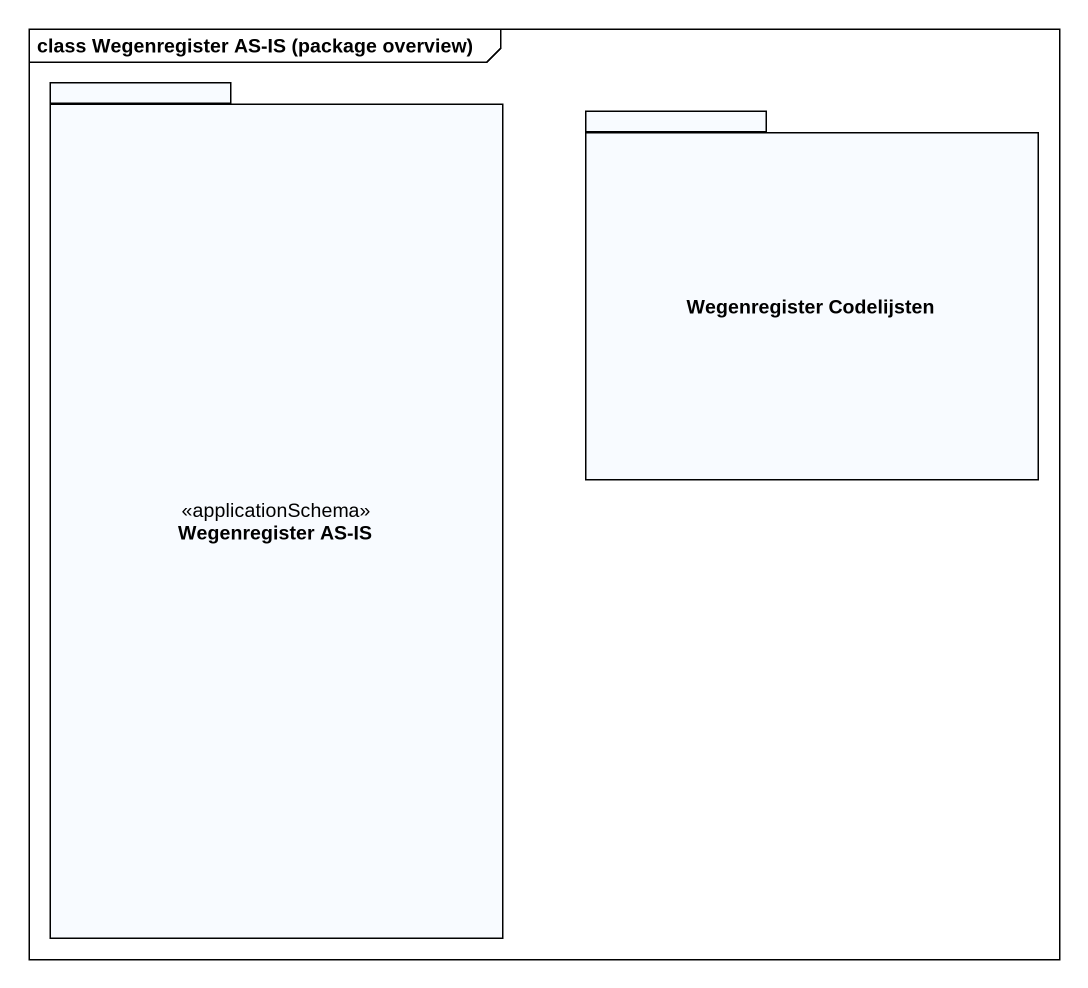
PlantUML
@startuml
mainframe class Wegenregister AS-IS (package overview)
package "Wegenregister AS-IS" as Wegenregister_AS_IS <<applicationSchema>> {
}
package "Wegenregister Codelijsten" as Wegenregister_Codelijsten {
}
@enduml
